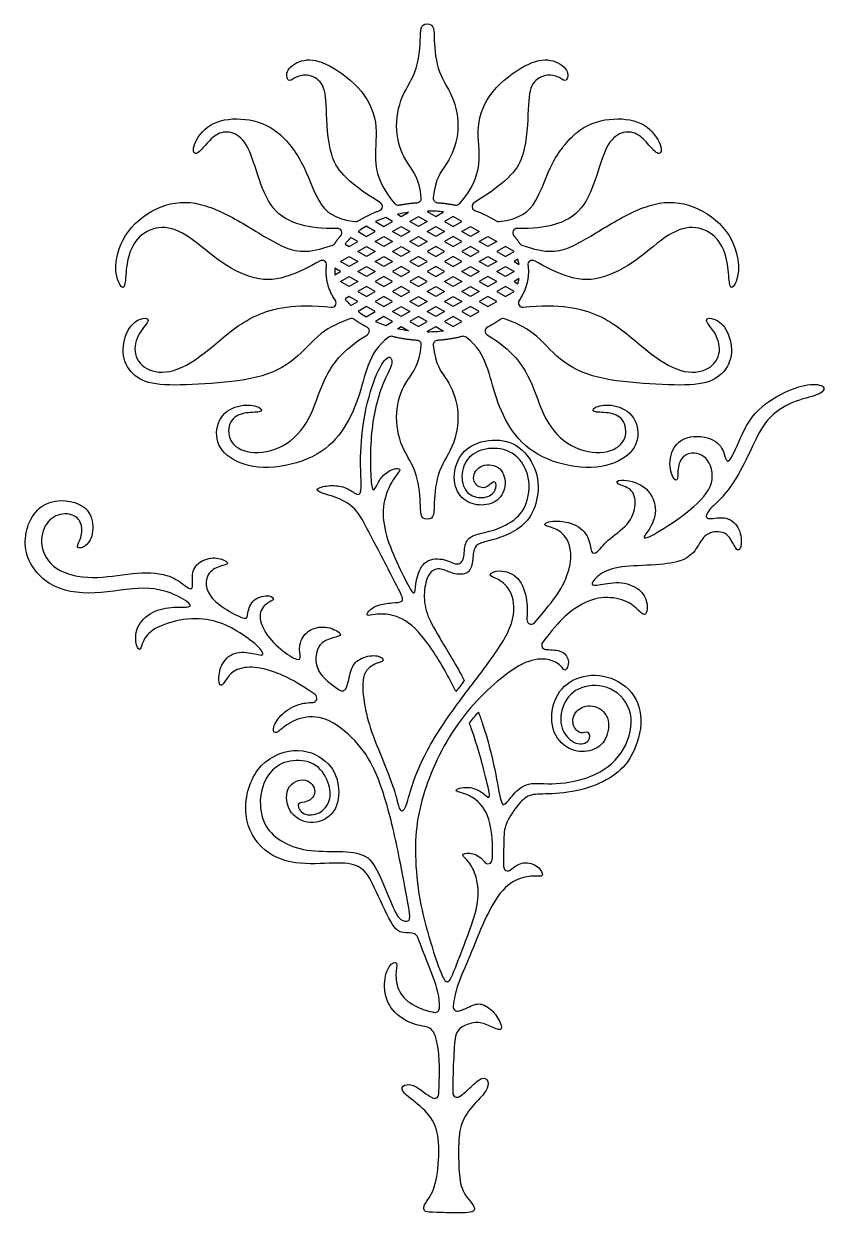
# Model space of a CAD drawing. Extents: x -103 to 101, y -110 to 99.
# Drawn here: x -44.31 to -31.27, y 4.25 to 23.59 of the extents above; entities that cross this region are included whole.
import ezdxf

# ---------------------------------------------------------------- set-up
doc = ezdxf.new("R2010")
doc.units = 0
doc.header["$MEASUREMENT"] = 0
doc.layers.add('LAYER_03', color=5, linetype='CONTINUOUS')

msp = doc.modelspace()

# ---------------------------------------------------------------- linework, layer by layer
at = {"layer": 'LAYER_03'}
for p, q in [((-38.169, 20.46), (-38.052, 20.528)), ((-37.733, 20.549), (-37.746, 20.542)), ((-37.746, 20.542), (-37.605, 20.46)), ((-37.605, 20.46), (-37.479, 20.533)), ((-38.589, 20.377), (-38.451, 20.297)), ((-38.451, 20.297), (-38.31, 20.379)), ((-38.31, 20.379), (-38.421, 20.443)), ((-38.23, 20.496), (-38.169, 20.46)), ((-38.028, 20.379), (-37.887, 20.46)), ((-37.887, 20.297), (-38.028, 20.379)), ((-37.887, 20.46), (-37.746, 20.379)), ((-37.746, 20.379), (-37.887, 20.297)), ((-37.323, 20.46), (-37.464, 20.379)), ((-37.464, 20.379), (-37.323, 20.297)), ((-37.182, 20.379), (-37.323, 20.46)), ((-37.323, 20.297), (-37.182, 20.379)), ((-38.871, 20.214), (-38.733, 20.134)), ((-38.592, 20.216), (-38.739, 20.301)), ((-38.733, 20.134), (-38.592, 20.216)), ((-38.592, 20.053), (-38.451, 20.134)), ((-38.451, 20.134), (-38.31, 20.053)), ((-38.31, 20.216), (-38.169, 20.297)), ((-38.169, 20.134), (-38.31, 20.216)), ((-38.169, 20.297), (-38.028, 20.216)), ((-38.028, 20.216), (-38.169, 20.134)), ((-38.028, 20.053), (-37.887, 20.134)), ((-37.887, 20.134), (-37.746, 20.053)), ((-37.746, 20.216), (-37.605, 20.297)), ((-37.605, 20.134), (-37.746, 20.216)), ((-37.605, 20.297), (-37.464, 20.216)), ((-37.464, 20.216), (-37.605, 20.134)), ((-37.323, 20.134), (-37.464, 20.053)), ((-37.182, 20.053), (-37.323, 20.134)), ((-37.182, 20.216), (-37.04, 20.297)), ((-37.04, 20.134), (-37.182, 20.216)), ((-37.04, 20.297), (-36.899, 20.216)), ((-36.899, 20.216), (-37.04, 20.134)), ((-36.899, 20.053), (-36.758, 20.134)), ((-36.758, 20.134), (-36.617, 20.053)), ((-39.083, 20.01), (-39.015, 19.971)), ((-39.015, 19.971), (-38.874, 20.053)), ((-38.874, 20.053), (-38.986, 20.117)), ((-38.874, 19.89), (-38.733, 19.971)), ((-38.733, 19.971), (-38.592, 19.89)), ((-38.451, 19.971), (-38.592, 20.053)), ((-38.31, 20.053), (-38.451, 19.971)), ((-38.31, 19.89), (-38.169, 19.971)), ((-38.169, 19.971), (-38.028, 19.89)), ((-37.887, 19.971), (-38.028, 20.053)), ((-37.746, 20.053), (-37.887, 19.971)), ((-37.605, 19.971), (-37.746, 19.89)), ((-37.464, 19.89), (-37.605, 19.971)), ((-37.464, 20.053), (-37.323, 19.971)), ((-37.323, 19.971), (-37.182, 20.053)), ((-37.04, 19.971), (-37.182, 19.89)), ((-36.899, 19.89), (-37.04, 19.971)), ((-36.758, 19.971), (-36.899, 20.053)), ((-36.617, 20.053), (-36.758, 19.971)), ((-36.476, 19.971), (-36.617, 19.89)), ((-36.335, 19.89), (-36.476, 19.971)), ((-39.156, 19.727), (-39.015, 19.809)), ((-39.015, 19.809), (-38.874, 19.727)), ((-38.733, 19.809), (-38.874, 19.89)), ((-38.592, 19.89), (-38.733, 19.809)), ((-38.592, 19.727), (-38.451, 19.809)), ((-38.451, 19.809), (-38.31, 19.727)), ((-38.169, 19.809), (-38.31, 19.89)), ((-38.028, 19.89), (-38.169, 19.809)), ((-37.887, 19.809), (-38.028, 19.727)), ((-37.746, 19.727), (-37.887, 19.809)), ((-37.746, 19.89), (-37.605, 19.809)), ((-37.605, 19.809), (-37.464, 19.89)), ((-37.323, 19.809), (-37.464, 19.727)), ((-37.182, 19.727), (-37.323, 19.809)), ((-37.182, 19.89), (-37.04, 19.809)), ((-37.04, 19.809), (-36.899, 19.89)), ((-36.899, 19.727), (-36.758, 19.809)), ((-36.758, 19.809), (-36.617, 19.727)), ((-36.617, 19.89), (-36.476, 19.809)), ((-36.476, 19.809), (-36.335, 19.89)), ((-36.274, 19.763), (-36.335, 19.727)), ((-39.156, 19.564), (-39.247, 19.617)), ((-39.247, 19.512), (-39.156, 19.564)), ((-39.015, 19.646), (-39.156, 19.727)), ((-38.874, 19.727), (-39.015, 19.646)), ((-38.874, 19.564), (-38.733, 19.646)), ((-38.733, 19.483), (-38.874, 19.564)), ((-38.733, 19.646), (-38.592, 19.564)), ((-38.592, 19.564), (-38.733, 19.483)), ((-38.451, 19.646), (-38.592, 19.727)), ((-38.31, 19.727), (-38.451, 19.646)), ((-38.169, 19.646), (-38.31, 19.564)), ((-38.31, 19.564), (-38.169, 19.483)), ((-38.028, 19.564), (-38.169, 19.646)), ((-38.169, 19.483), (-38.028, 19.564)), ((-38.028, 19.727), (-37.887, 19.646)), ((-37.887, 19.646), (-37.746, 19.727)), ((-37.605, 19.646), (-37.746, 19.564)), ((-37.746, 19.564), (-37.605, 19.483)), ((-37.464, 19.564), (-37.605, 19.646)), ((-37.605, 19.483), (-37.464, 19.564)), ((-37.464, 19.727), (-37.323, 19.646)), ((-37.323, 19.646), (-37.182, 19.727)), ((-37.182, 19.564), (-37.04, 19.646)), ((-37.04, 19.483), (-37.182, 19.564)), ((-37.04, 19.646), (-36.899, 19.564)), ((-36.899, 19.564), (-37.04, 19.483)), ((-36.758, 19.646), (-36.899, 19.727)), ((-36.617, 19.727), (-36.758, 19.646)), ((-36.617, 19.564), (-36.476, 19.646)), ((-36.476, 19.483), (-36.617, 19.564)), ((-36.476, 19.646), (-36.335, 19.564)), ((-36.335, 19.564), (-36.476, 19.483)), ((-36.335, 19.727), (-36.253, 19.68)), ((-39.156, 19.401), (-39.015, 19.483)), ((-39.015, 19.32), (-39.156, 19.401)), ((-39.015, 19.483), (-38.874, 19.401)), ((-38.874, 19.401), (-39.015, 19.32)), ((-38.451, 19.483), (-38.592, 19.401)), ((-38.592, 19.401), (-38.451, 19.32)), ((-38.31, 19.401), (-38.451, 19.483)), ((-38.451, 19.32), (-38.31, 19.401)), ((-37.887, 19.483), (-38.028, 19.401)), ((-38.028, 19.401), (-37.887, 19.32)), ((-37.746, 19.401), (-37.887, 19.483)), ((-37.887, 19.32), (-37.746, 19.401)), ((-37.464, 19.401), (-37.323, 19.483)), ((-37.323, 19.32), (-37.464, 19.401)), ((-37.323, 19.483), (-37.182, 19.401)), ((-37.182, 19.401), (-37.323, 19.32)), ((-36.758, 19.483), (-36.899, 19.401)), ((-36.899, 19.401), (-36.758, 19.32)), ((-36.617, 19.401), (-36.758, 19.483)), ((-36.758, 19.32), (-36.617, 19.401)), ((-36.253, 19.449), (-36.335, 19.401)), ((-36.335, 19.401), (-36.274, 19.366)), ((-39.015, 19.157), (-39.083, 19.118)), ((-38.874, 19.076), (-39.015, 19.157)), ((-38.733, 19.32), (-38.874, 19.238)), ((-38.874, 19.238), (-38.733, 19.157)), ((-38.592, 19.238), (-38.733, 19.32)), ((-38.733, 19.157), (-38.592, 19.238)), ((-38.451, 19.157), (-38.592, 19.076)), ((-38.31, 19.076), (-38.451, 19.157)), ((-38.169, 19.32), (-38.31, 19.238)), ((-38.31, 19.238), (-38.169, 19.157)), ((-38.028, 19.238), (-38.169, 19.32)), ((-38.169, 19.157), (-38.028, 19.238)), ((-38.028, 19.076), (-37.887, 19.157)), ((-37.887, 19.157), (-37.746, 19.076)), ((-37.746, 19.238), (-37.605, 19.32)), ((-37.605, 19.157), (-37.746, 19.238)), ((-37.605, 19.32), (-37.464, 19.238)), ((-37.464, 19.238), (-37.605, 19.157)), ((-37.464, 19.076), (-37.323, 19.157)), ((-37.323, 19.157), (-37.182, 19.076)), ((-37.182, 19.238), (-37.04, 19.32)), ((-37.04, 19.157), (-37.182, 19.238)), ((-37.04, 19.32), (-36.899, 19.238)), ((-36.899, 19.238), (-37.04, 19.157)), ((-36.758, 19.157), (-36.899, 19.076)), ((-36.617, 19.076), (-36.758, 19.157)), ((-36.476, 19.32), (-36.617, 19.238)), ((-36.617, 19.238), (-36.476, 19.157)), ((-36.335, 19.238), (-36.476, 19.32)), ((-36.476, 19.157), (-36.335, 19.238)), ((-38.986, 19.011), (-38.874, 19.076)), ((-38.733, 18.994), (-38.871, 18.915)), ((-38.592, 18.913), (-38.733, 18.994)), ((-38.592, 19.076), (-38.451, 18.994)), ((-38.451, 18.994), (-38.31, 19.076)), ((-38.31, 18.913), (-38.169, 18.994)), ((-38.169, 18.994), (-38.028, 18.913)), ((-37.887, 18.994), (-38.028, 19.076)), ((-37.746, 19.076), (-37.887, 18.994)), ((-37.746, 18.913), (-37.605, 18.994)), ((-37.605, 18.994), (-37.464, 18.913)), ((-37.323, 18.994), (-37.464, 19.076)), ((-37.182, 19.076), (-37.323, 18.994)), ((-37.04, 18.994), (-37.182, 18.913)), ((-36.899, 18.913), (-37.04, 18.994)), ((-36.899, 19.076), (-36.758, 18.994)), ((-36.758, 18.994), (-36.617, 19.076)), ((-38.739, 18.828), (-38.592, 18.913)), ((-38.451, 18.831), (-38.589, 18.752)), ((-38.31, 18.75), (-38.451, 18.831)), ((-38.169, 18.831), (-38.31, 18.913)), ((-38.028, 18.913), (-38.169, 18.831)), ((-37.887, 18.831), (-38.028, 18.75)), ((-37.746, 18.75), (-37.887, 18.831)), ((-37.605, 18.831), (-37.746, 18.913)), ((-37.464, 18.913), (-37.605, 18.831)), ((-37.323, 18.831), (-37.464, 18.75)), ((-37.182, 18.75), (-37.323, 18.831)), ((-37.182, 18.913), (-37.04, 18.831)), ((-37.04, 18.831), (-36.899, 18.913)), ((-38.421, 18.686), (-38.31, 18.75)), ((-38.23, 18.633), (-38.169, 18.668)), ((-38.169, 18.668), (-38.052, 18.601)), ((-38.028, 18.75), (-37.887, 18.668)), ((-37.887, 18.668), (-37.746, 18.75)), ((-37.746, 18.587), (-37.605, 18.668)), ((-37.733, 18.58), (-37.746, 18.587)), ((-37.605, 18.668), (-37.479, 18.596)), ((-37.464, 18.75), (-37.323, 18.668)), ((-37.323, 18.668), (-37.182, 18.75))]:
    msp.add_line(p, q, dxfattribs=at)
for centre, start, end in [((-37.914, 20.755), 273.9144, 4.9371), ((-37.577, 20.755), 175.0629, 266.0856), ((-38.545, 20.623), 290.0914, 58.1594), ((-38.218, 20.715), 221.2614, 281.2385), ((-37.274, 20.715), 258.7615, 318.7386), ((-36.947, 20.623), 121.8406, 249.9086), ((-38.905, 20.447), 263.1239, 302.5493), ((-36.586, 20.447), 237.4507, 276.8761), ((-39.205, 20.194), 318.4846, 91.8146), ((-36.287, 20.194), 88.1854, 221.5154), ((-39.306, 20.062), 290.3544, 326.8783), ((-36.185, 20.062), 213.1217, 249.6456), ((-39.454, 19.675), 352.4985, 118.421), ((-36.038, 19.675), 61.579, 187.5015), ((-39.298, 19.054), 264.0555, 33.9147), ((-36.193, 19.054), 146.0853, 275.9445), ((-38.978, 18.731), 54.2811, 111.1642), ((-36.514, 18.731), 68.8358, 125.7189), ((-38.757, 18.597), 301.4415, 63.1001), ((-36.735, 18.597), 116.8999, 238.5585), ((-38.334, 18.44), 75.775, 126.9524), ((-37.914, 18.374), 355.0629, 86.0856), ((-37.577, 18.374), 93.9144, 184.9371), ((-37.157, 18.44), 53.0476, 104.225), ((-36.055, 13.899), 176.653, 318.3906), ((-35.815, 13.487), 143.1492, 263.9509), ((-39.13, 12.814), 235.611, 337.1451), ((-39.611, 12.625), 272.1525, 54.5728), ((-36.759, 10.001), 215.2366, 356.3092), ((-36.435, 9.887), 179.4979, 308.9536), ((-37.618, 7.584), 260.1049, 356.503), ((-37.252, 7.604), 174.755, 286.0793), ((-37.26, 6.204), 180.5955, 302.6498), ((-37.628, 6.185), 240.9592, 357.4054)]:
    msp.add_arc(centre, 0.0705, start, end, dxfattribs=at)
for points, knots in [([(-37.844, 20.761), (-37.872, 21.083), (-38.093, 21.325), (-38.279, 21.771), (-38.213, 22.384), (-37.906, 22.782), (-37.844, 23.363), (-37.865, 23.594), (-37.746, 23.594)], [1689.106174, 1689.106174, 1689.106174, 1689.106174, 1689.538347, 1690.00159, 1690.464834, 1690.928078, 1691.391322, 1691.854565, 1691.854565, 1691.854565, 1691.854565]), ([(-37.746, 23.594), (-37.627, 23.594), (-37.647, 23.363), (-37.586, 22.782), (-37.279, 22.384), (-37.213, 21.771), (-37.399, 21.325), (-37.62, 21.083), (-37.648, 20.761)], [1691.854565, 1691.854565, 1691.854565, 1691.854565, 1692.317809, 1692.781053, 1693.244296, 1693.70754, 1694.170784, 1694.602957, 1694.602957, 1694.602957, 1694.602957]), ([(-38.508, 20.683), (-39.105, 21.054), (-39.367, 21.441), (-39.381, 22.284), (-39.424, 22.657), (-39.711, 22.794), (-39.919, 22.715), (-40.005, 22.629), (-40.07, 22.844), (-39.761, 23.045), (-39.374, 22.973), (-38.75, 22.514), (-38.52, 21.918), (-38.647, 21.331), (-38.477, 20.903), (-38.271, 20.668)], [1682.82835, 1682.82835, 1682.82835, 1682.82835, 1683.258518, 1683.718425, 1684.178333, 1684.638241, 1685.098148, 1685.558056, 1686.017963, 1686.477871, 1686.937779, 1687.397686, 1687.857594, 1688.317501, 1688.758234, 1688.758234, 1688.758234, 1688.758234]), ([(-37.221, 20.668), (-37.014, 20.903), (-36.844, 21.331), (-36.972, 21.918), (-36.742, 22.514), (-36.118, 22.973), (-35.73, 23.045), (-35.422, 22.844), (-35.486, 22.629), (-35.572, 22.715), (-35.78, 22.794), (-36.067, 22.657), (-36.11, 22.284), (-36.125, 21.441), (-36.387, 21.054), (-36.984, 20.683)], [1694.950897, 1694.950897, 1694.950897, 1694.950897, 1695.391629, 1695.851537, 1696.311444, 1696.771352, 1697.231259, 1697.691167, 1698.151075, 1698.610982, 1699.07089, 1699.530797, 1699.990705, 1700.450613, 1700.880781, 1700.880781, 1700.880781, 1700.880781]), ([(-39.207, 20.265), (-39.464, 20.257), (-39.863, 20.31), (-40.288, 20.541), (-40.511, 21.138), (-40.67, 21.687), (-40.941, 21.862), (-41.188, 21.815), (-41.379, 21.584), (-41.53, 21.433), (-41.585, 21.592), (-41.315, 21.998), (-40.782, 22.085), (-40.209, 21.934), (-39.747, 21.353), (-39.542, 20.666), (-39.268, 20.42), (-38.914, 20.377)], [1676.002705, 1676.002705, 1676.002705, 1676.002705, 1676.355591, 1676.788387, 1677.221183, 1677.65398, 1678.086776, 1678.519572, 1678.952368, 1679.385164, 1679.817961, 1680.250757, 1680.683553, 1681.116349, 1681.549145, 1681.981942, 1682.404704, 1682.404704, 1682.404704, 1682.404704]), ([(-36.578, 20.377), (-36.223, 20.42), (-35.949, 20.666), (-35.744, 21.353), (-35.283, 21.934), (-34.71, 22.085), (-34.177, 21.998), (-33.906, 21.592), (-33.962, 21.433), (-34.113, 21.584), (-34.304, 21.815), (-34.551, 21.862), (-34.821, 21.687), (-34.98, 21.138), (-35.203, 20.541), (-35.629, 20.31), (-36.028, 20.257), (-36.284, 20.265)], [1701.304427, 1701.304427, 1701.304427, 1701.304427, 1701.727189, 1702.159985, 1702.592782, 1703.025578, 1703.458374, 1703.89117, 1704.323966, 1704.756763, 1705.189559, 1705.622355, 1706.055151, 1706.487947, 1706.920743, 1707.35354, 1707.706425, 1707.706425, 1707.706425, 1707.706425]), ([(-39.487, 19.737), (-39.679, 19.633), (-40.029, 19.45), (-40.539, 19.392), (-41.175, 19.741), (-41.68, 20.215), (-42.122, 20.331), (-42.495, 20.122), (-42.642, 19.733), (-42.65, 19.345), (-42.705, 19.244), (-42.868, 19.609), (-42.673, 20.254), (-42.076, 20.68), (-41.455, 20.727), (-40.725, 20.354), (-40.085, 19.922), (-39.692, 19.844), (-39.282, 19.996)], [1667.817409, 1667.817409, 1667.817409, 1667.817409, 1668.224148, 1668.723376, 1669.222605, 1669.721833, 1670.221062, 1670.720291, 1671.219519, 1671.718748, 1672.217976, 1672.717205, 1673.216433, 1673.715662, 1674.214891, 1674.714119, 1675.213348, 1675.703764, 1675.703764, 1675.703764, 1675.703764]), ([(-36.21, 19.996), (-35.799, 19.844), (-35.407, 19.922), (-34.766, 20.354), (-34.037, 20.727), (-33.416, 20.68), (-32.818, 20.254), (-32.624, 19.609), (-32.787, 19.244), (-32.841, 19.345), (-32.849, 19.733), (-32.997, 20.122), (-33.369, 20.331), (-33.812, 20.215), (-34.316, 19.741), (-34.953, 19.392), (-35.462, 19.45), (-35.812, 19.633), (-36.004, 19.737)], [1617.517827, 1617.517827, 1617.517827, 1617.517827, 1618.008243, 1618.507471, 1619.0067, 1619.505928, 1620.005157, 1620.504385, 1621.003614, 1621.502843, 1622.002071, 1622.5013, 1623.000528, 1623.499757, 1623.998985, 1624.498214, 1624.997442, 1625.404181, 1625.404181, 1625.404181, 1625.404181]), ([(-38.421, 20.443), (-38.477, 20.424), (-38.534, 20.402), (-38.589, 20.377), (-38.589, 20.377)], [13.6684036, 13.6684036, 13.6684036, 13.6684036, 13.8211162, 13.8222363, 13.8222363, 13.8222363, 13.8222363]), ([(-38.739, 20.301), (-38.77, 20.283), (-38.814, 20.255), (-38.857, 20.224), (-38.871, 20.214)], [7.598329, 7.598329, 7.598329, 7.598329, 7.6888527, 7.732767, 7.732767, 7.732767, 7.732767]), ([(-38.986, 20.117), (-38.997, 20.106), (-39.031, 20.072), (-39.063, 20.036), (-39.083, 20.01)], [5.2578144, 5.2578144, 5.2578144, 5.2578144, 5.2990424, 5.3807259, 5.3807259, 5.3807259, 5.3807259]), ([(-36.253, 19.68), (-36.256, 19.697), (-36.263, 19.725), (-36.271, 19.753), (-36.274, 19.763)], [6.2328445, 6.2328445, 6.2328445, 6.2328445, 6.27888638, 6.30554452, 6.30554452, 6.30554452, 6.30554452]), ([(-39.247, 19.617), (-39.248, 19.599), (-39.249, 19.582), (-39.249, 19.564), (-39.249, 19.547), (-39.248, 19.529), (-39.247, 19.512)], [10.14141265, 10.14141265, 10.14141265, 10.14141265, 10.18597072, 10.18597072, 10.18597072, 10.23051177, 10.23051177, 10.23051177, 10.23051177]), ([(-36.274, 19.366), (-36.271, 19.376), (-36.263, 19.403), (-36.256, 19.431), (-36.253, 19.449)], [5.96290497, 5.96290497, 5.96290497, 5.96290497, 5.98954948, 6.03561537, 6.03561537, 6.03561537, 6.03561537]), ([(-39.004, 18.797), (-39.165, 18.734), (-39.504, 18.594), (-39.879, 18.104), (-40.47, 17.809), (-41.385, 17.73), (-42.153, 17.7), (-42.527, 17.838), (-42.734, 18.183), (-42.645, 18.626), (-42.419, 18.823), (-42.212, 18.803), (-42.449, 18.577), (-42.547, 18.212), (-42.301, 17.917), (-41.818, 17.907), (-41.228, 18.33), (-40.625, 18.895), (-39.903, 19.046), (-39.305, 18.984)], [1658.620907, 1658.620907, 1658.620907, 1658.620907, 1659.083922, 1659.581591, 1660.07926, 1660.57693, 1661.074599, 1661.572269, 1662.069938, 1662.567608, 1663.065277, 1663.562946, 1664.060616, 1664.558285, 1665.055955, 1665.553624, 1666.051294, 1666.548963, 1667.005284, 1667.005284, 1667.005284, 1667.005284]), ([(-39.083, 19.118), (-39.063, 19.093), (-39.031, 19.057), (-38.997, 19.023), (-38.986, 19.011)], [7.7307517, 7.7307517, 7.7307517, 7.7307517, 7.8124526, 7.8536627, 7.8536627, 7.8536627, 7.8536627]), ([(-36.186, 18.984), (-35.589, 19.046), (-34.867, 18.895), (-34.264, 18.33), (-33.673, 17.907), (-33.191, 17.917), (-32.945, 18.212), (-33.043, 18.577), (-33.279, 18.803), (-33.073, 18.823), (-32.846, 18.626), (-32.757, 18.183), (-32.964, 17.838), (-33.338, 17.7), (-34.106, 17.73), (-35.022, 17.809), (-35.613, 18.104), (-35.988, 18.594), (-36.327, 18.734), (-36.488, 18.797)], [1626.216306, 1626.216306, 1626.216306, 1626.216306, 1626.672627, 1627.170297, 1627.667966, 1628.165635, 1628.663305, 1629.160974, 1629.658644, 1630.156313, 1630.653982, 1631.151652, 1631.649321, 1632.146991, 1632.64466, 1633.142329, 1633.639999, 1634.137668, 1634.600683, 1634.600683, 1634.600683, 1634.600683]), ([(-38.871, 18.915), (-38.857, 18.904), (-38.814, 18.874), (-38.77, 18.846), (-38.739, 18.828)], [9.3914089, 9.3914089, 9.3914089, 9.3914089, 9.4353333, 9.5258447, 9.5258447, 9.5258447, 9.5258447]), ([(-38.589, 18.752), (-38.589, 18.751), (-38.534, 18.727), (-38.477, 18.705), (-38.421, 18.686)], [8.3934555, 8.3934555, 8.3934555, 8.3934555, 8.3945978, 8.5472913, 8.5472913, 8.5472913, 8.5472913]), ([(-38.377, 18.497), (-38.561, 18.358), (-38.733, 18.043), (-38.848, 17.515), (-39.107, 16.935), (-39.562, 16.515), (-40.357, 16.318), (-40.965, 16.479), (-41.224, 16.827), (-41.117, 17.274), (-40.724, 17.426), (-40.429, 17.354), (-40.429, 17.265), (-40.733, 17.283), (-40.974, 17.158), (-41.001, 16.792), (-40.661, 16.577), (-40.063, 16.667), (-39.625, 17.149), (-39.468, 17.784), (-39.143, 18.278), (-38.72, 18.537)], [1649.770195, 1649.770195, 1649.770195, 1649.770195, 1650.19949, 1650.649863, 1651.100237, 1651.55061, 1652.000983, 1652.451357, 1652.90173, 1653.352104, 1653.802477, 1654.252851, 1654.703224, 1655.153597, 1655.603971, 1656.054344, 1656.504718, 1656.955091, 1657.405465, 1657.855838, 1658.270424, 1658.270424, 1658.270424, 1658.270424]), ([(-36.771, 18.537), (-36.349, 18.278), (-36.023, 17.784), (-35.867, 17.149), (-35.429, 16.667), (-34.83, 16.577), (-34.491, 16.792), (-34.518, 17.158), (-34.759, 17.283), (-35.063, 17.265), (-35.063, 17.354), (-34.768, 17.426), (-34.375, 17.274), (-34.268, 16.827), (-34.527, 16.479), (-35.134, 16.318), (-35.929, 16.515), (-36.385, 16.935), (-36.644, 17.515), (-36.758, 18.043), (-36.93, 18.358), (-37.115, 18.497)], [1634.951166, 1634.951166, 1634.951166, 1634.951166, 1635.365752, 1635.816125, 1636.266499, 1636.716872, 1637.167246, 1637.617619, 1638.067993, 1638.518366, 1638.968739, 1639.419113, 1639.869486, 1640.31986, 1640.770233, 1641.220606, 1641.67098, 1642.121353, 1642.571727, 1643.0221, 1643.451396, 1643.451396, 1643.451396, 1643.451396]), ([(-37.279, 12.733), (-37.322, 12.822), (-37.51, 13.186), (-37.91, 13.797), (-38.302, 13.999), (-38.619, 13.994), (-38.74, 13.953), (-38.717, 14.034), (-38.562, 14.149), (-38.314, 14.178), (-38.118, 14.184), (-38.164, 14.317), (-38.704, 15.336), (-38.906, 15.746), (-39.252, 15.907), (-39.569, 15.988), (-39.523, 16.057), (-39.261, 16.099), (-39.028, 16.044), (-38.859, 15.898), (-38.805, 15.997), (-38.843, 16.421), (-38.802, 17.164), (-38.59, 17.911), (-38.382, 18.212), (-38.315, 18.145), (-38.319, 18.023), (-38.46, 17.778), (-38.582, 17.399), (-38.661, 16.955), (-38.676, 16.429), (-38.653, 15.999), (-38.595, 16.006), (-38.51, 16.223), (-38.32, 16.358), (-38.185, 16.366), (-38.185, 16.323), (-38.343, 16.142), (-38.49, 15.748), (-38.438, 15.282), (-38.211, 14.762), (-37.996, 14.338), (-37.942, 14.313), (-37.936, 14.524), (-37.827, 14.873), (-37.484, 14.915), (-37.25, 14.765), (-37.136, 14.873), (-37.148, 15.167), (-36.997, 15.288), (-36.745, 15.324), (-36.302, 15.493), (-36.074, 15.836), (-36.086, 16.353), (-36.392, 16.684), (-36.813, 16.708), (-37.126, 16.539), (-37.216, 16.185), (-37.092, 15.912), (-36.801, 15.86), (-36.609, 15.992), (-36.633, 16.19), (-36.731, 16.09), (-36.848, 16.012), (-37.041, 16.155), (-36.922, 16.438), (-36.553, 16.427), (-36.436, 16.109), (-36.576, 15.811), (-36.909, 15.735), (-37.205, 15.854), (-37.358, 16.184), (-37.204, 16.7), (-36.669, 16.871), (-36.233, 16.754), (-35.928, 16.319), (-35.939, 15.821), (-36.124, 15.455), (-36.448, 15.271), (-36.741, 15.183), (-36.946, 15.135), (-37, 15.027), (-37.012, 14.738), (-37.12, 14.624), (-37.349, 14.648), (-37.553, 14.762), (-37.733, 14.672), (-37.812, 14.354), (-37.776, 14.01), (-37.583, 13.662), (-37.285, 13.182), (-37.152, 12.925), (-37.145, 12.91)], [285.456208, 285.456208, 285.456208, 285.456208, 285.556471, 285.8735, 286.190529, 286.507558, 286.824587, 287.141616, 287.458645, 287.775674, 288.092703, 288.409732, 288.726761, 289.04379, 289.360819, 289.677848, 289.994877, 290.311906, 290.628935, 290.945964, 291.262993, 291.580022, 291.897051, 292.21408, 292.531109, 292.848138, 293.165167, 293.482196, 293.799225, 294.116254, 294.433284, 294.750313, 295.067342, 295.384371, 295.7014, 296.018429, 296.335458, 296.652487, 296.969516, 297.286545, 297.603574, 297.920603, 298.237632, 298.554661, 298.87169, 299.188719, 299.505748, 299.822777, 300.139806, 300.456835, 300.773864, 301.090893, 301.407922, 301.724951, 302.04198, 302.359009, 302.676038, 302.993067, 303.310096, 303.627125, 303.944154, 304.261183, 304.578212, 304.895241, 305.21227, 305.529299, 305.846328, 306.163357, 306.480386, 306.797415, 307.114444, 307.431473, 307.748502, 308.065531, 308.38256, 308.699589, 309.016618, 309.333647, 309.650676, 309.967706, 310.284735, 310.601764, 310.918793, 311.235822, 311.552851, 311.86988, 312.186909, 312.503938, 312.820967, 313.137996, 313.455025, 313.473959, 313.473959, 313.473959, 313.473959]), ([(-37.746, 15.534), (-37.865, 15.534), (-37.844, 15.766), (-37.906, 16.347), (-38.213, 16.744), (-38.279, 17.358), (-38.093, 17.804), (-37.872, 18.046), (-37.844, 18.368)], [1646.610795, 1646.610795, 1646.610795, 1646.610795, 1647.074039, 1647.537282, 1648.000526, 1648.46377, 1648.927014, 1649.359187, 1649.359187, 1649.359187, 1649.359187]), ([(-37.648, 18.368), (-37.62, 18.046), (-37.399, 17.804), (-37.213, 17.358), (-37.279, 16.744), (-37.586, 16.347), (-37.647, 15.766), (-37.627, 15.534), (-37.746, 15.534)], [1643.862403, 1643.862403, 1643.862403, 1643.862403, 1644.294576, 1644.75782, 1645.221064, 1645.684308, 1646.147551, 1646.610795, 1646.610795, 1646.610795, 1646.610795]), ([(-36.003, 13.852), (-35.645, 14.255), (-35.4, 14.683), (-35.4, 15.167), (-35.628, 15.396), (-35.9, 15.428), (-35.748, 15.526), (-35.334, 15.483), (-35.095, 15.243), (-35.095, 14.971), (-34.986, 14.971), (-34.844, 15.189), (-34.452, 15.439), (-34.333, 15.788), (-34.409, 16.049), (-34.692, 16.103), (-34.659, 16.201), (-34.18, 16.114), (-33.984, 15.711), (-34.115, 15.374), (-34.278, 15.2), (-34.093, 15.254), (-33.43, 15.686), (-33.036, 16.118), (-33.184, 16.6), (-33.538, 16.64), (-33.686, 16.423), (-33.656, 16.148), (-33.754, 16.168), (-33.843, 16.522), (-33.626, 16.915), (-33.076, 16.876), (-32.908, 16.63), (-32.879, 16.414), (-32.751, 16.6), (-32.508, 17.244), (-31.987, 17.598), (-31.534, 17.756), (-31.239, 17.706), (-31.347, 17.549), (-31.809, 17.47), (-32.244, 17.174), (-32.449, 16.742), (-32.679, 16.253), (-32.955, 15.864), (-33.185, 15.688), (-33.251, 15.499), (-32.901, 15.607), (-32.659, 15.419), (-32.625, 15.115), (-32.693, 14.972), (-32.799, 15.208), (-32.919, 15.347), (-33.233, 15.329), (-33.367, 15.033), (-33.556, 14.854), (-34.004, 14.782), (-34.634, 14.779), (-34.951, 14.655), (-35.121, 14.447), (-34.966, 14.462), (-34.58, 14.539), (-34.232, 14.385), (-34.147, 14.107), (-34.194, 13.96), (-34.271, 14.006), (-34.464, 14.215), (-34.866, 14.292), (-35.236, 14.179), (-35.575, 13.924), (-35.871, 13.53)], [2221.367197, 2221.367197, 2221.367197, 2221.367197, 2221.648595, 2221.962104, 2222.275613, 2222.589123, 2222.902632, 2223.216142, 2223.529651, 2223.84316, 2224.15667, 2224.470179, 2224.783689, 2225.097198, 2225.410708, 2225.724217, 2226.037726, 2226.351236, 2226.664745, 2226.978255, 2227.291764, 2227.605273, 2227.918783, 2228.232292, 2228.545802, 2228.859311, 2229.17282, 2229.48633, 2229.799839, 2230.113349, 2230.426858, 2230.740367, 2231.053877, 2231.367386, 2231.680896, 2231.994405, 2232.307915, 2232.621424, 2232.934933, 2233.248443, 2233.561952, 2233.875462, 2234.188971, 2234.50248, 2234.81599, 2235.129499, 2235.443009, 2235.756518, 2236.070027, 2236.383537, 2236.697046, 2237.010556, 2237.324065, 2237.637574, 2237.951084, 2238.264593, 2238.578103, 2238.891612, 2239.205122, 2239.518631, 2239.83214, 2240.14565, 2240.459159, 2240.772669, 2241.086178, 2241.399687, 2241.713197, 2242.026706, 2242.340216, 2242.632267, 2242.632267, 2242.632267, 2242.632267]), ([(-39.57, 12.683), (-39.924, 12.934), (-40.401, 13.13), (-40.737, 13.137), (-40.946, 13.048), (-41.058, 12.854), (-41.102, 12.816), (-41.147, 12.891), (-41.117, 13.167), (-40.901, 13.399), (-40.55, 13.354), (-40.378, 13.294), (-40.475, 13.473), (-40.841, 13.727), (-41.199, 13.906), (-41.707, 13.936), (-42.229, 13.764), (-42.386, 13.54), (-42.401, 13.391), (-42.483, 13.443), (-42.505, 13.779), (-42.227, 14.051), (-41.865, 14.121), (-41.5, 14.083), (-41.753, 14.285), (-42.301, 14.477), (-43.171, 14.285), (-43.934, 14.404), (-44.411, 15.052), (-44.096, 15.888), (-43.311, 15.838), (-43.147, 15.453), (-43.224, 15.137), (-43.409, 15.044), (-43.455, 15.098), (-43.34, 15.276), (-43.378, 15.573), (-43.679, 15.662), (-43.965, 15.499), (-44.065, 15.114), (-43.841, 14.689), (-43.193, 14.542), (-42.529, 14.674), (-41.935, 14.666), (-41.626, 14.396), (-41.541, 14.388), (-41.59, 14.681), (-41.444, 14.867), (-41.158, 14.936), (-40.95, 14.813), (-41.042, 14.797), (-41.305, 14.704), (-41.367, 14.458), (-41.259, 14.243), (-41.019, 14.058), (-40.661, 13.879), (-40.679, 13.984), (-40.593, 14.262), (-40.278, 14.311), (-40.228, 14.219), (-40.296, 14.212), (-40.5, 14.052), (-40.432, 13.725), (-40.136, 13.404), (-39.827, 13.217), (-39.802, 13.285), (-39.845, 13.52), (-39.673, 13.766), (-39.352, 13.804), (-39.111, 13.662), (-39.197, 13.624), (-39.481, 13.557), (-39.574, 13.322), (-39.544, 13.082), (-39.412, 12.921), (-39.17, 12.756)], [2191.225317, 2191.225317, 2191.225317, 2191.225317, 2191.481596, 2191.776564, 2192.071532, 2192.3665, 2192.661467, 2192.956435, 2193.251403, 2193.546371, 2193.841338, 2194.136306, 2194.431274, 2194.726242, 2195.021209, 2195.316177, 2195.611145, 2195.906113, 2196.20108, 2196.496048, 2196.791016, 2197.085984, 2197.380951, 2197.675919, 2197.970887, 2198.265855, 2198.560822, 2198.85579, 2199.150758, 2199.445726, 2199.740693, 2200.035661, 2200.330629, 2200.625597, 2200.920564, 2201.215532, 2201.5105, 2201.805468, 2202.100435, 2202.395403, 2202.690371, 2202.985339, 2203.280306, 2203.575274, 2203.870242, 2204.16521, 2204.460177, 2204.755145, 2205.050113, 2205.34508, 2205.640048, 2205.935016, 2206.229984, 2206.524951, 2206.819919, 2207.114887, 2207.409855, 2207.704822, 2207.99979, 2208.294758, 2208.589726, 2208.884693, 2209.179661, 2209.474629, 2209.769597, 2210.064564, 2210.359532, 2210.6545, 2210.949468, 2211.244435, 2211.539403, 2211.834371, 2212.129339, 2212.424306, 2212.696111, 2212.696111, 2212.696111, 2212.696111]), ([(-39.065, 12.787), (-39.061, 12.796), (-39.021, 12.899), (-38.999, 13.121), (-38.834, 13.299), (-38.523, 13.337), (-38.428, 13.222), (-38.549, 13.21), (-38.821, 13.064), (-38.783, 12.55), (-38.669, 12.087), (-38.415, 11.507), (-38.236, 11.003), (-38.204, 10.786), (-38.109, 10.78), (-38.045, 11.054), (-37.833, 11.668), (-37.344, 12.433), (-36.746, 13.186), (-36.293, 13.866), (-36.351, 14.376), (-36.599, 14.58), (-36.791, 14.618), (-36.58, 14.733), (-36.242, 14.618), (-36.111, 14.237), (-36.12, 13.996), (-36.126, 13.903)], [2212.802437, 2212.802437, 2212.802437, 2212.802437, 2212.838539, 2213.190648, 2213.542758, 2213.894867, 2214.246976, 2214.599085, 2214.951194, 2215.303303, 2215.655413, 2216.007522, 2216.359631, 2216.71174, 2217.063849, 2217.415958, 2217.768067, 2218.120177, 2218.472286, 2218.824395, 2219.176504, 2219.528613, 2219.880722, 2220.232832, 2220.584941, 2220.93705, 2221.218769, 2221.218769, 2221.218769, 2221.218769]), ([(-35.822, 13.417), (-35.818, 13.417), (-35.726, 13.408), (-35.535, 13.416), (-35.414, 13.212), (-35.509, 13.034), (-35.554, 13.149), (-35.751, 13.276), (-36.134, 13.257), (-36.606, 12.913), (-37.05, 12.488), (-37.447, 11.929), (-37.73, 11.327), (-37.904, 10.735), (-37.956, 10.179), (-37.899, 9.428), (-37.73, 8.756), (-37.498, 8.047), (-37.41, 7.985), (-37.347, 8.079), (-37.071, 8.8), (-36.889, 9.321), (-36.939, 9.735), (-37.065, 9.98), (-37.215, 10.081), (-37.071, 10.125), (-36.894, 10.059), (-36.828, 9.976), (-36.817, 9.96)], [2242.75877, 2242.75877, 2242.75877, 2242.75877, 2242.776625, 2243.128734, 2243.480843, 2243.832952, 2244.185061, 2244.53717, 2244.88928, 2245.241389, 2245.593498, 2245.945607, 2246.297716, 2246.649825, 2247.001934, 2247.354044, 2247.706153, 2248.058262, 2248.410371, 2248.76248, 2249.114589, 2249.466699, 2249.818808, 2250.170917, 2250.523026, 2250.875135, 2251.227244, 2251.306554, 2251.306554, 2251.306554, 2251.306554]), ([(-36.915, 12.397), (-36.89, 12.333), (-36.775, 12.012), (-36.63, 11.42), (-36.548, 10.884), (-36.488, 10.878), (-36.362, 11.047), (-36.121, 11.281), (-35.706, 11.197), (-34.963, 11.342), (-34.5, 11.763), (-34.356, 12.406), (-34.735, 12.845), (-35.282, 12.845), (-35.565, 12.539), (-35.607, 12.112), (-35.324, 11.835), (-35.077, 11.919), (-35.114, 12.112), (-35.249, 12.022), (-35.404, 12.178), (-35.358, 12.434), (-35.058, 12.55), (-34.754, 12.338), (-34.825, 11.919), (-35.053, 11.757), (-35.396, 11.733), (-35.74, 12.035), (-35.728, 12.564), (-35.468, 12.925), (-34.957, 13.056), (-34.421, 12.814), (-34.203, 12.301), (-34.397, 11.649), (-34.713, 11.341), (-35.162, 11.128), (-35.763, 11.053), (-36.071, 11.078), (-36.249, 10.932), (-36.479, 10.587), (-36.503, 10.409), (-36.505, 10.037), (-36.506, 9.887)], [2254.784018, 2254.784018, 2254.784018, 2254.784018, 2254.864217, 2255.181246, 2255.498275, 2255.815305, 2256.132334, 2256.449363, 2256.766392, 2257.083421, 2257.40045, 2257.717479, 2258.034508, 2258.351537, 2258.668566, 2258.985595, 2259.302624, 2259.619653, 2259.936682, 2260.253711, 2260.57074, 2260.887769, 2261.204798, 2261.521827, 2261.838856, 2262.155885, 2262.472914, 2262.789943, 2263.106972, 2263.424001, 2263.74103, 2264.058059, 2264.375088, 2264.692117, 2265.009146, 2265.326175, 2265.643204, 2265.960233, 2266.277262, 2266.594291, 2266.91132, 2267.150803, 2267.150803, 2267.150803, 2267.150803]), ([(-37.548, 7.579), (-37.537, 7.764), (-37.653, 8.103), (-37.875, 8.663), (-37.926, 8.823), (-38.143, 8.791), (-38.316, 8.881), (-38.629, 9.625), (-38.808, 9.9), (-39.147, 9.964), (-39.824, 9.896), (-40.421, 10.084), (-40.79, 10.693), (-40.576, 11.547), (-39.898, 11.866), (-39.343, 11.631), (-39.15, 11.216), (-39.212, 10.744), (-39.593, 10.546), (-40.007, 10.7), (-40.085, 11.205), (-39.694, 11.363), (-39.515, 11.092), (-39.695, 10.912), (-39.883, 10.944), (-39.805, 10.724), (-39.52, 10.711), (-39.319, 10.912), (-39.312, 11.203), (-39.517, 11.575), (-39.941, 11.644), (-40.284, 11.495), (-40.492, 11.093), (-40.44, 10.568), (-40.148, 10.292), (-39.721, 10.121), (-39.163, 10.14), (-38.706, 10.1), (-38.522, 9.764), (-38.281, 9.155), (-38.18, 9.002), (-38.04, 8.983), (-38.015, 9.066), (-38.104, 9.542), (-38.332, 10.706), (-38.574, 11.442), (-38.834, 11.877), (-39.342, 12.321), (-39.78, 12.34), (-40.091, 12.163), (-40.205, 12.03), (-40.281, 12.106), (-40.154, 12.347), (-39.885, 12.531), (-39.684, 12.552), (-39.609, 12.555)], [2172.580859, 2172.580859, 2172.580859, 2172.580859, 2172.891701, 2173.24381, 2173.59592, 2173.948029, 2174.300138, 2174.652247, 2175.004356, 2175.356465, 2175.708575, 2176.060684, 2176.412793, 2176.764902, 2177.117011, 2177.46912, 2177.821229, 2178.173339, 2178.525448, 2178.877557, 2179.229666, 2179.581775, 2179.933884, 2180.285994, 2180.638103, 2180.990212, 2181.342321, 2181.69443, 2182.046539, 2182.398649, 2182.750758, 2183.102867, 2183.454976, 2183.807085, 2184.159194, 2184.511304, 2184.863413, 2185.215522, 2185.567631, 2185.91974, 2186.271849, 2186.623959, 2186.976068, 2187.328177, 2187.680286, 2188.032395, 2188.384504, 2188.736613, 2189.088723, 2189.440832, 2189.792941, 2190.14505, 2190.497159, 2190.849268, 2191.076175, 2191.076175, 2191.076175, 2191.076175]), ([(-37.06, 12.218), (-37.039, 12.247), (-36.991, 12.307), (-36.942, 12.366), (-36.915, 12.397)], [2254.5882257, 2254.5882257, 2254.5882257, 2254.5882257, 2254.6793417, 2254.7840177, 2254.7840177, 2254.7840177, 2254.7840177]), ([(-36.687, 10.021), (-36.674, 10.261), (-36.716, 10.689), (-36.924, 10.981), (-37.16, 11.085), (-37.293, 11.103), (-37.264, 11.16), (-37.045, 11.189), (-36.843, 11.097), (-36.714, 10.955), (-36.749, 11.18), (-36.931, 11.861), (-37.05, 12.191), (-37.06, 12.218)], [2251.462501, 2251.462501, 2251.462501, 2251.462501, 2251.705988, 2252.023017, 2252.340047, 2252.657076, 2252.974105, 2253.291134, 2253.608163, 2253.925192, 2254.242221, 2254.55925, 2254.588226, 2254.588226, 2254.588226, 2254.588226]), ([(-36.391, 9.832), (-36.337, 9.875), (-36.215, 9.972), (-35.948, 9.924), (-35.841, 9.723), (-35.929, 9.729), (-36.18, 9.735), (-36.525, 9.56), (-36.826, 9.014), (-37.052, 8.419), (-37.265, 7.956), (-37.311, 7.736), (-37.322, 7.61)], [2156.128303, 2156.128303, 2156.128303, 2156.128303, 2156.447, 2156.799109, 2157.151218, 2157.503327, 2157.855436, 2158.207546, 2158.559655, 2158.911764, 2159.263873, 2159.547635, 2159.547635, 2159.547635, 2159.547635]), ([(-37.558, 6.182), (-37.535, 6.688), (-37.581, 7.076), (-37.673, 7.291), (-37.963, 7.291), (-38.347, 7.526), (-38.48, 7.925), (-38.378, 8.309), (-38.206, 8.356), (-38.276, 8.137), (-38.214, 7.8), (-37.956, 7.606), (-37.728, 7.531), (-37.631, 7.514)], [2169.319525, 2169.319525, 2169.319525, 2169.319525, 2169.597619, 2169.893402, 2170.189186, 2170.484969, 2170.780752, 2171.076536, 2171.372319, 2171.668102, 2171.963886, 2172.259669, 2172.479911, 2172.479911, 2172.479911, 2172.479911]), ([(-37.233, 7.536), (-37.216, 7.541), (-37.099, 7.578), (-36.952, 7.675), (-36.772, 7.628), (-36.584, 7.432), (-36.498, 7.189), (-36.701, 7.275), (-36.905, 7.377), (-37.148, 7.306), (-37.297, 7.204), (-37.312, 6.846), (-37.333, 6.429), (-37.331, 6.203)], [2159.664214, 2159.664214, 2159.664214, 2159.664214, 2159.713117, 2160.0089, 2160.304683, 2160.600467, 2160.89625, 2161.192033, 2161.487817, 2161.7836, 2162.079383, 2162.375167, 2162.6302, 2162.6302, 2162.6302, 2162.6302]), ([(-37.222, 6.144), (-37.154, 6.188), (-37.019, 6.318), (-36.842, 6.48), (-36.74, 6.401), (-36.764, 6.244), (-36.893, 6.115), (-36.965, 6.036), (-37.037, 5.956), (-37.195, 5.766), (-37.243, 5.415), (-37.233, 4.883), (-37.186, 4.57), (-36.891, 4.294), (-37.119, 4.237), (-37.651, 4.266), (-37.794, 4.256), (-37.822, 4.37), (-37.651, 4.551), (-37.547, 5.006), (-37.556, 5.652), (-37.806, 5.962), (-38.167, 6.213), (-38.167, 6.323), (-38.002, 6.362), (-37.834, 6.241), (-37.711, 6.15), (-37.662, 6.123)], [2162.758015, 2162.758015, 2162.758015, 2162.758015, 2162.991568, 2163.279139, 2163.56671, 2163.854281, 2164.141851, 2164.141851, 2164.141851, 2164.429422, 2164.716993, 2165.004564, 2165.292134, 2165.579705, 2165.867276, 2166.154847, 2166.442417, 2166.729988, 2167.017559, 2167.30513, 2167.5927, 2167.880271, 2168.167842, 2168.455413, 2168.742983, 2169.030554, 2169.197583, 2169.197583, 2169.197583, 2169.197583])]:
    msp.add_open_spline(points, degree=3, knots=knots, dxfattribs=at)
for points, weights in [([(-38.867, 20.388), (-38.71, 20.488), (-38.521, 20.557)], [0.853814184489, 0.855767545656, 0.872351693501]), ([(-38.204, 20.645), (-38.059, 20.674), (-37.909, 20.684)], [0.909877301505, 0.931826666341, 0.962329674008]), ([(-37.582, 20.684), (-37.432, 20.674), (-37.287, 20.645)], [0.962329688553, 0.931826664302, 0.909877291038]), ([(-36.971, 20.557), (-36.781, 20.488), (-36.624, 20.388)], [0.872351709843, 0.855767550605, 0.853814185428]), ([(-39.247, 20.023), (-39.205, 20.088), (-39.152, 20.148)], [0.88268433076, 0.872615767454, 0.866027214284]), ([(-36.339, 20.148), (-36.286, 20.088), (-36.244, 20.023)], [0.86602721381, 0.87261576704, 0.882684330602]), ([(-38.725, 18.66), (-38.839, 18.718), (-38.937, 18.788)], [0.858219439516, 0.852777153837, 0.853682524152]), ([(-36.555, 18.788), (-36.653, 18.718), (-36.767, 18.66)], [0.853682525461, 0.852777149505, 0.858219444296]), ([(-37.909, 18.444), (-38.119, 18.458), (-38.317, 18.509)], [0.962329642846, 0.92021071851, 0.894400535746]), ([(-37.175, 18.509), (-37.372, 18.458), (-37.582, 18.444)], [0.894400560361, 0.920210750901, 0.962329683014])]:
    msp.add_rational_spline(points, weights, degree=2, dxfattribs=at)
for points in [[(-38.052, 20.528), (-38.112, 20.52), (-38.171, 20.509), (-38.23, 20.496)], [(-37.479, 20.533), (-37.563, 20.543), (-37.648, 20.548), (-37.733, 20.549)], [(-38.052, 18.601), (-38.112, 18.609), (-38.171, 18.62), (-38.23, 18.633)], [(-37.479, 18.596), (-37.563, 18.585), (-37.648, 18.58), (-37.733, 18.58)], [(-37.145, 12.91), (-37.19, 12.851), (-37.234, 12.792), (-37.279, 12.733)], [(-36.689, 9.996), (-36.688, 10.005), (-36.688, 10.013), (-36.687, 10.021)]]:
    msp.add_open_spline(points, degree=3, dxfattribs=at)
for points, weights, knots in [([(-39.24, 19.094), (-39.39, 19.318), (-39.39, 19.564), (-39.39, 19.615), (-39.384, 19.665)], [0.88087171059, 0.916804282589, 1, 0.981710001799, 0.965704276587], [1667.1412721, 1667.1412721, 1667.1412721, 1667.5874538, 1667.5874538, 1667.6855437, 1667.6855437, 1667.6855437]), ([(-36.108, 19.665), (-36.101, 19.615), (-36.101, 19.564), (-36.101, 19.318), (-36.252, 19.094)], [0.965704284219, 0.98171000616, 1, 0.916804282589, 0.88087171059], [1625.5360464, 1625.5360464, 1625.5360464, 1625.6341363, 1625.6341363, 1626.080318, 1626.080318, 1626.080318])]:
    msp.add_rational_spline(points, weights, degree=2, knots=knots, dxfattribs=at)

doc.saveas('drawing.dxf')
